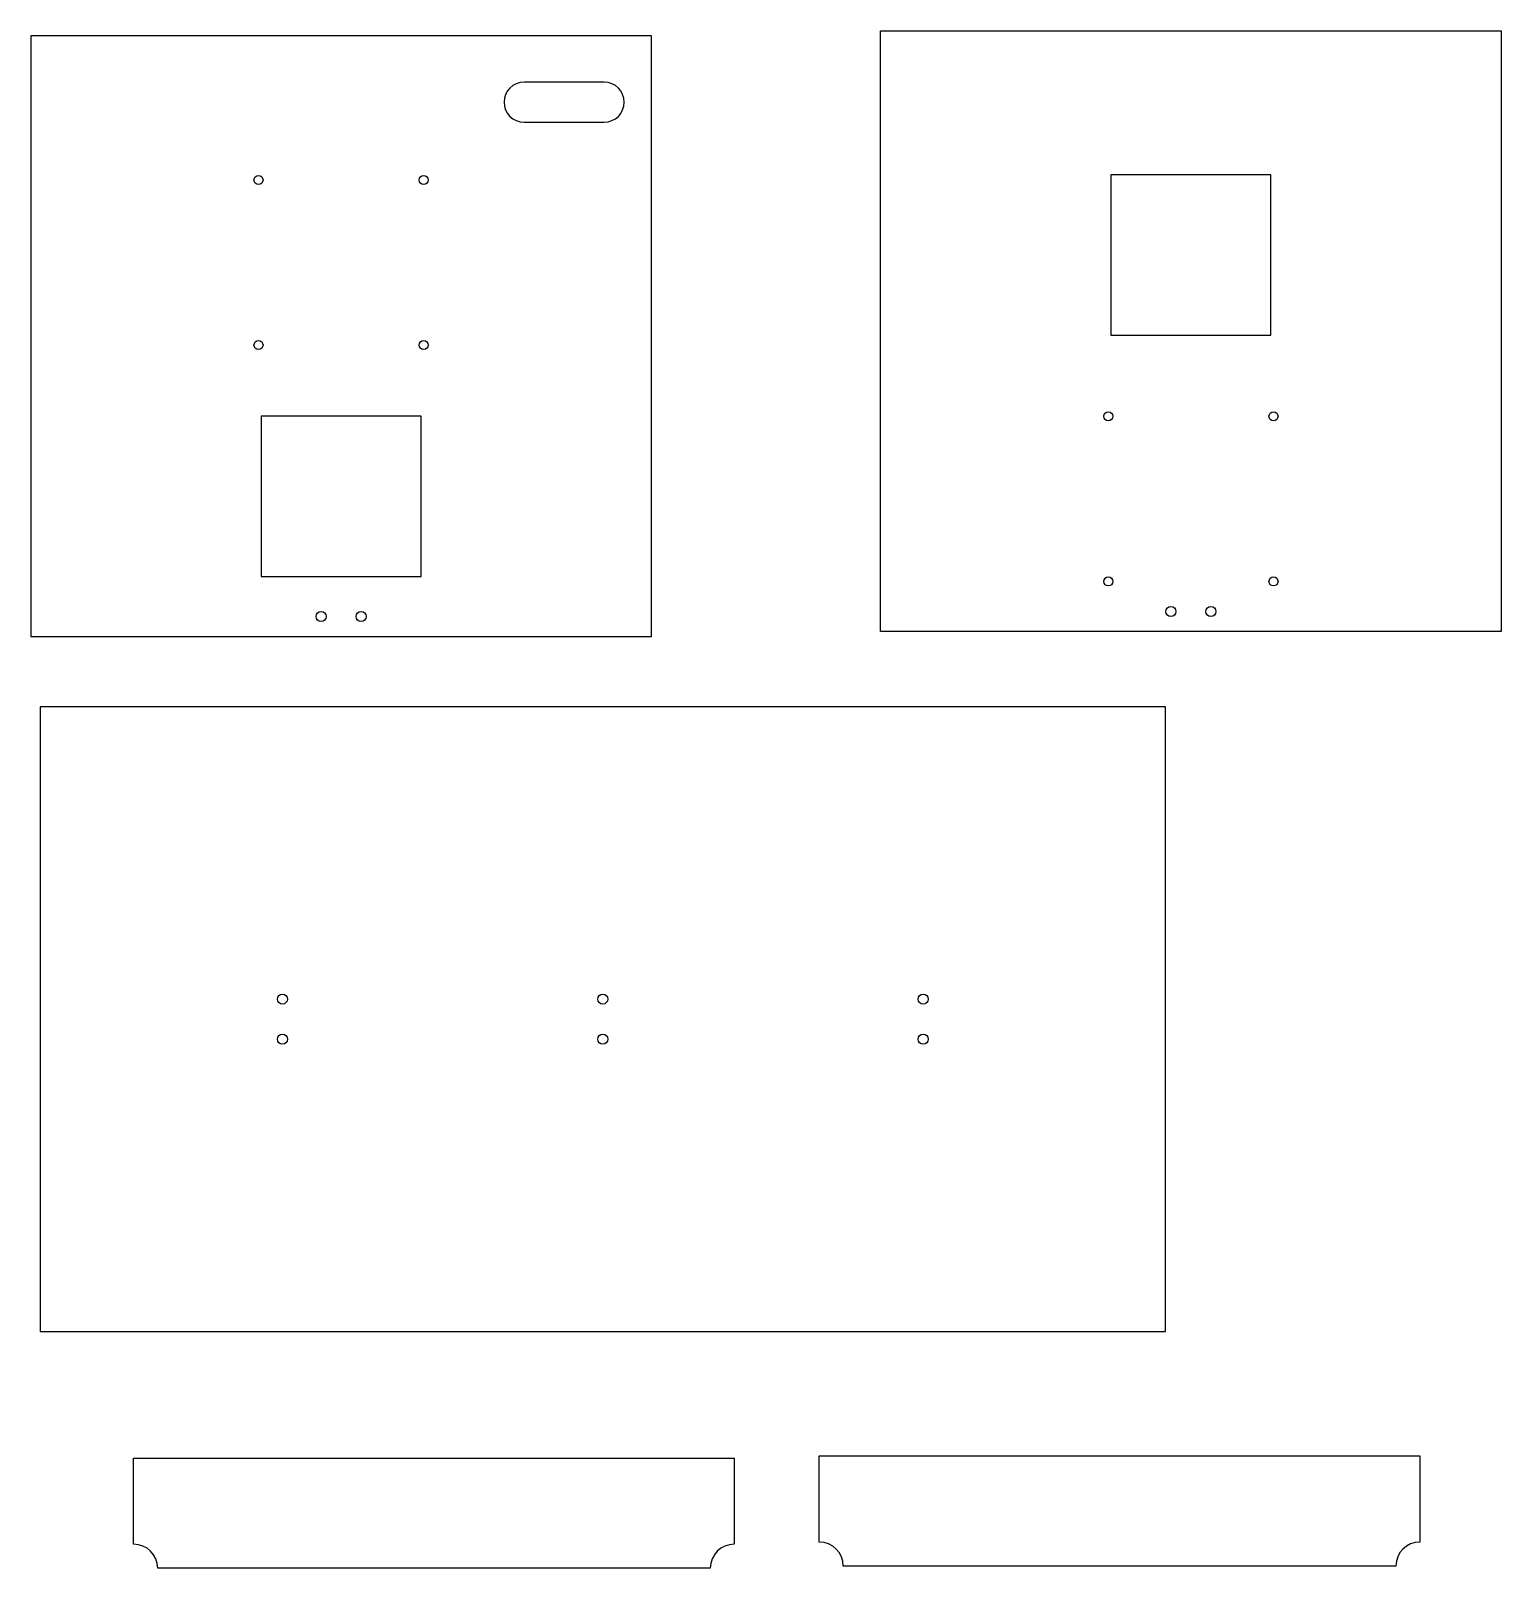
# Model space of a CAD drawing. Header units: millimetres. Extents: x 121 to 856, y 109 to 877.
import ezdxf

# ---------------------------------------------------------------- set-up
doc = ezdxf.new("R2010")
doc.units = ezdxf.units.MM

msp = doc.modelspace()

# ---------------------------------------------------------------- linework, layer by layer
at = {"color": 7, "linetype": 'Continuous', "lineweight": 25}
for p, q in [((545.61, 877.09), (855.61, 877.09)), ((545.61, 577.09), (545.61, 877.09)), ((855.61, 877.09), (855.61, 577.09)), ((121.17, 874.6), (121.17, 574.6)), ((431.17, 874.6), (121.17, 874.6)), ((431.17, 574.6), (431.17, 874.6)), ((407.58, 851.42), (367.58, 851.42)), ((367.58, 831.42), (407.58, 831.42)), ((740.61, 805.09), (660.61, 805.09)), ((660.61, 805.09), (660.61, 725.09)), ((740.61, 725.09), (740.61, 805.09)), ((660.61, 725.09), (740.61, 725.09)), ((236.17, 684.6), (236.17, 604.6)), ((316.17, 684.6), (236.17, 684.6)), ((316.17, 604.6), (316.17, 684.6)), ((236.17, 604.6), (316.17, 604.6)), ((855.61, 577.09), (545.61, 577.09)), ((121.17, 574.6), (431.17, 574.6)), ((125.87, 539.56), (125.87, 227.56)), ((687.87, 539.56), (125.87, 539.56)), ((687.87, 227.56), (687.87, 539.56)), ((125.87, 227.56), (687.87, 227.56)), ((172.56, 164.37), (472.56, 164.37)), ((172.56, 121.37), (172.56, 164.37)), ((472.56, 164.37), (472.56, 121.37)), ((514.99, 165.46), (814.99, 165.46)), ((514.99, 122.46), (514.99, 165.46)), ((814.99, 165.46), (814.99, 122.46)), ((460.56, 109.37), (184.56, 109.37)), ((802.99, 110.46), (526.99, 110.46))]:
    msp.add_line(p, q, dxfattribs=at)
for centre, radius in [((234.92, 802.6), 2.25), ((317.42, 802.6), 2.25), ((234.92, 720.1), 2.25), ((317.42, 720.1), 2.25), ((659.36, 684.59), 2.25), ((741.86, 684.59), 2.25), ((659.36, 602.09), 2.25), ((741.86, 602.09), 2.25), ((266.17, 584.6), 2.5), ((286.17, 584.6), 2.5), ((690.61, 587.09), 2.5), ((710.61, 587.09), 2.5), ((246.87, 393.56), 2.5), ((406.87, 393.56), 2.5), ((566.87, 393.56), 2.5), ((246.87, 373.56), 2.5), ((406.87, 373.56), 2.5), ((566.87, 373.56), 2.5)]:
    msp.add_circle(centre, radius, dxfattribs=at)
for centre, radius, start, end in [((367.58, 841.42), 10, 90, 270), ((407.58, 841.42), 10, 270, 90), ((172.56, 109.37), 12, 0, 90), ((472.56, 109.37), 12, 90, 180), ((514.99, 110.46), 12, 0, 90), ((814.99, 110.46), 12, 90, 180)]:
    msp.add_arc(centre, radius, start, end, dxfattribs=at)

doc.saveas('drawing.dxf')
